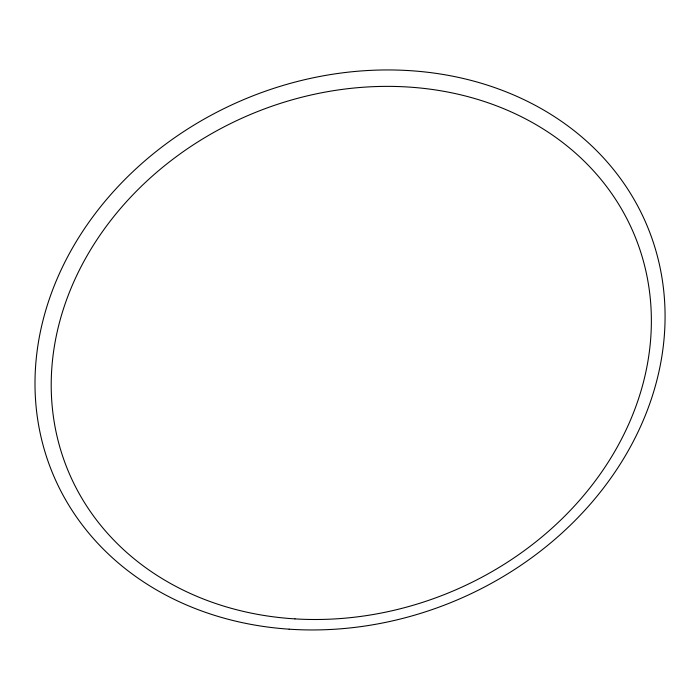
<?xml version="1.0" encoding="UTF-8"?>
<svg xmlns="http://www.w3.org/2000/svg" width="700" height="700" viewBox="0 0 700 700"><rect width="100%" height="100%" fill="white"/><g stroke="black" fill="none" stroke-linecap="round" stroke-linejoin="round"><path stroke-width="1.05" d="M294.998 618.887A306.723 258.904 -22.7 0 0 634.699 235.655A306.723 258.904 -22.7 0 0 124.163 204.269A306.723 258.904 -22.7 0 0 294.998 618.887M289.126 629.178A321.983 271.994 -22.7 0 0 648.174 228.366A321.983 271.994 -22.7 0 0 112.805 192.299A321.983 271.994 -22.7 0 0 289.126 629.178"/></g></svg>
